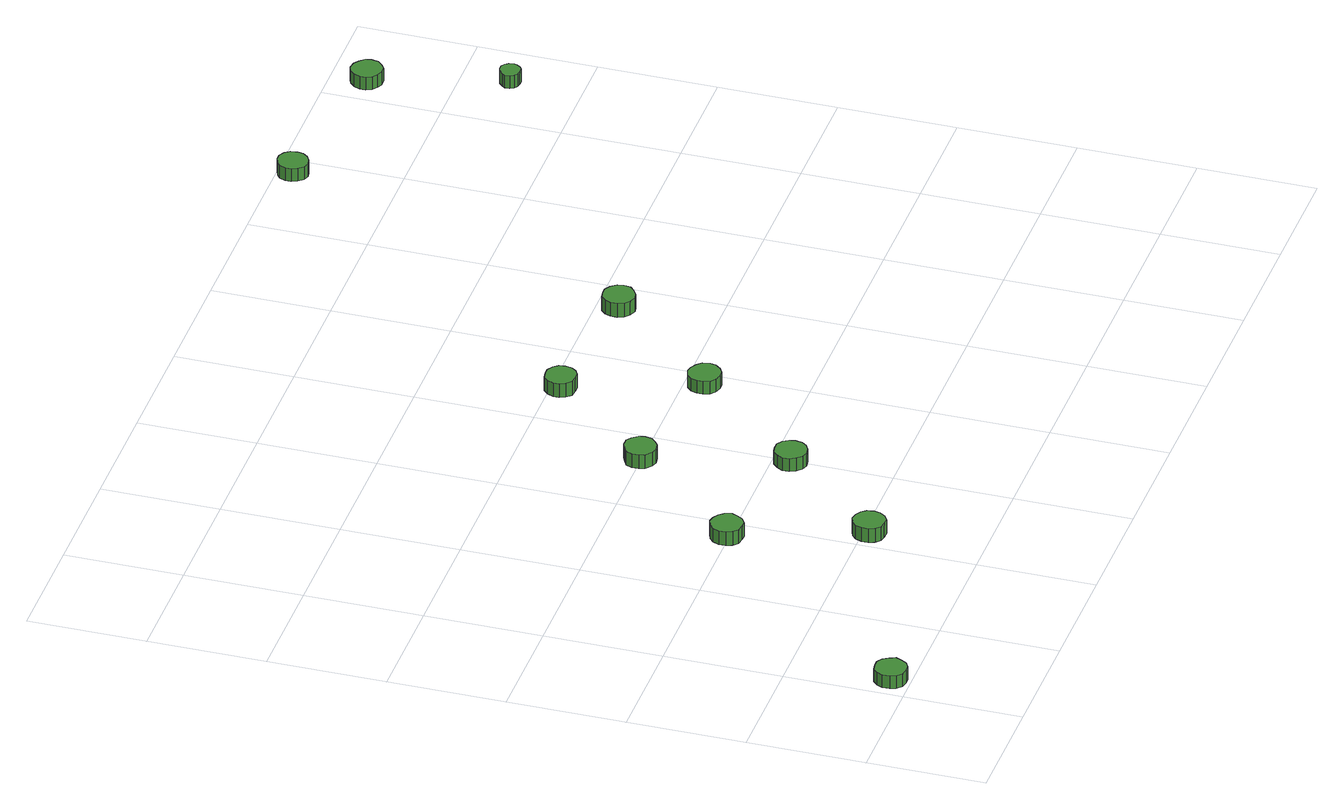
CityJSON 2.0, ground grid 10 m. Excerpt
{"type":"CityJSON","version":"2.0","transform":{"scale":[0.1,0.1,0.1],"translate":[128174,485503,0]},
"CityObjects":{
"tree1":{"type":"SolitaryVegetationObject","attributes":{"function":"something"},"geometry":[{"type":"MultiSurface","lod":"1","boundaries":[[[0,1,2,3,4,5,6,7,8,9,10,11,12,13,14]],[[15,16,17,18,19,20,21,22,23,24,25,26,27,28,29]],[[0,29,28,1]],[[1,28,27,2]],[[2,27,26,3]],[[3,26,25,4]],[[4,25,24,5]],[[5,24,23,6]],[[6,23,22,7]],[[7,22,21,8]],[[8,21,20,9]],[[9,20,19,10]],[[10,19,18,11]],[[11,18,17,12]],[[12,17,16,13]],[[13,16,15,14]],[[14,15,29,0]]]}]},
"tree2":{"type":"SolitaryVegetationObject","attributes":{"function":"something"},"geometry":[{"type":"MultiSurface","lod":"1","boundaries":[[[30,31,32,33,34,35,36,37,38,39,40,41,42,43,44]],[[45,46,47,48,49,50,51,52,53,54,55,56,57,58,59]],[[30,59,58,31]],[[31,58,57,32]],[[32,57,56,33]],[[33,56,55,34]],[[34,55,54,35]],[[35,54,53,36]],[[36,53,52,37]],[[37,52,51,38]],[[38,51,50,39]],[[39,50,49,40]],[[40,49,48,41]],[[41,48,47,42]],[[42,47,46,43]],[[43,46,45,44]],[[44,45,59,30]]]}]},
"tree3":{"type":"SolitaryVegetationObject","attributes":{"function":"something"},"geometry":[{"type":"MultiSurface","lod":"1","boundaries":[[[60,61,62,63,64,65,66,67,68,69,70,71,72,73,74]],[[75,76,77,78,79,80,81,82,83,84,85,86,87,88,89]],[[60,89,88,61]],[[61,88,87,62]],[[62,87,86,63]],[[63,86,85,64]],[[64,85,84,65]],[[65,84,83,66]],[[66,83,82,67]],[[67,82,81,68]],[[68,81,80,69]],[[69,80,79,70]],[[70,79,78,71]],[[71,78,77,72]],[[72,77,76,73]],[[73,76,75,74]],[[74,75,89,60]]]}]},
"tree4":{"type":"SolitaryVegetationObject","attributes":{"function":"something"},"geometry":[{"type":"MultiSurface","lod":"1","boundaries":[[[90,91,92,93,94,95,96,97,98,99,100,101,102,103,104]],[[105,106,107,108,109,110,111,112,113,114,115,116,117,118,119]],[[90,119,118,91]],[[91,118,117,92]],[[92,117,116,93]],[[93,116,115,94]],[[94,115,114,95]],[[95,114,113,96]],[[96,113,112,97]],[[97,112,111,98]],[[98,111,110,99]],[[99,110,109,100]],[[100,109,108,101]],[[101,108,107,102]],[[102,107,106,103]],[[103,106,105,104]],[[104,105,119,90]]]}]},
"tree5":{"type":"SolitaryVegetationObject","attributes":{"function":"something"},"geometry":[{"type":"MultiSurface","lod":"1","boundaries":[[[120,121,122,123,124,125,126,127,128,129,130,131,132,133,134]],[[135,136,137,138,139,140,141,142,143,144,145,146,147,148,149]],[[120,149,148,121]],[[121,148,147,122]],[[122,147,146,123]],[[123,146,145,124]],[[124,145,144,125]],[[125,144,143,126]],[[126,143,142,127]],[[127,142,141,128]],[[128,141,140,129]],[[129,140,139,130]],[[130,139,138,131]],[[131,138,137,132]],[[132,137,136,133]],[[133,136,135,134]],[[134,135,149,120]]]}]},
"tree6":{"type":"SolitaryVegetationObject","attributes":{"function":"something"},"geometry":[{"type":"MultiSurface","lod":"1","boundaries":[[[150,151,152,153,154,155,156,157,158,159,160,161,162,163,164]],[[165,166,167,168,169,170,171,172,173,174,175,176,177,178,179]],[[150,179,178,151]],[[151,178,177,152]],[[152,177,176,153]],[[153,176,175,154]],[[154,175,174,155]],[[155,174,173,156]],[[156,173,172,157]],[[157,172,171,158]],[[158,171,170,159]],[[159,170,169,160]],[[160,169,168,161]],[[161,168,167,162]],[[162,167,166,163]],[[163,166,165,164]],[[164,165,179,150]]]}]},
"tree7":{"type":"SolitaryVegetationObject","attributes":{"function":"something"},"geometry":[{"type":"MultiSurface","lod":"1","boundaries":[[[180,181,182,183,184,185,186,187,188,189,190,191,192,193,194]],[[195,196,197,198,199,200,201,202,203,204,205,206,207,208,209]],[[180,209,208,181]],[[181,208,207,182]],[[182,207,206,183]],[[183,206,205,184]],[[184,205,204,185]],[[185,204,203,186]],[[186,203,202,187]],[[187,202,201,188]],[[188,201,200,189]],[[189,200,199,190]],[[190,199,198,191]],[[191,198,197,192]],[[192,197,196,193]],[[193,196,195,194]],[[194,195,209,180]]]}]},
"tree8":{"type":"SolitaryVegetationObject","attributes":{"function":"something"},"geometry":[{"type":"MultiSurface","lod":"1","boundaries":[[[210,211,212,213,214,215,216,217,218,219,220,221,222,223,224]],[[225,226,227,228,229,230,231,232,233,234,235,236,237,238,239]],[[210,239,238,211]],[[211,238,237,212]],[[212,237,236,213]],[[213,236,235,214]],[[214,235,234,215]],[[215,234,233,216]],[[216,233,232,217]],[[217,232,231,218]],[[218,231,230,219]],[[219,230,229,220]],[[220,229,228,221]],[[221,228,227,222]],[[222,227,226,223]],[[223,226,225,224]],[[224,225,239,210]]]}]},
"tree9":{"type":"SolitaryVegetationObject","attributes":{"function":"something"},"geometry":[{"type":"MultiSurface","lod":"1","boundaries":[[[240,241,242,243,244,245,246,247,248,249,250,251,252,253,254]],[[255,256,257,258,259,260,261,262,263,264,265,266,267,268,269]],[[240,269,268,241]],[[241,268,267,242]],[[242,267,266,243]],[[243,266,265,244]],[[244,265,264,245]],[[245,264,263,246]],[[246,263,262,247]],[[247,262,261,248]],[[248,261,260,249]],[[249,260,259,250]],[[250,259,258,251]],[[251,258,257,252]],[[252,257,256,253]],[[253,256,255,254]],[[254,255,269,240]]]}]},
"tree10":{"type":"SolitaryVegetationObject","attributes":{"function":"something"},"geometry":[{"type":"MultiSurface","lod":"1","boundaries":[[[270,271,272,273,274,275,276,277,278,279,280,281,282,283,284]],[[285,286,287,288,289,290,291,292,293,294,295,296,297,298,299]],[[270,299,298,271]],[[271,298,297,272]],[[272,297,296,273]],[[273,296,295,274]],[[274,295,294,275]],[[275,294,293,276]],[[276,293,292,277]],[[277,292,291,278]],[[278,291,290,279]],[[279,290,289,280]],[[280,289,288,281]],[[281,288,287,282]],[[282,287,286,283]],[[283,286,285,284]],[[284,285,299,270]]]}]},
"tree11":{"type":"SolitaryVegetationObject","attributes":{"function":"something"},"geometry":[{"type":"MultiSurface","lod":"1","boundaries":[[[300,301,302,303,304,305,306,307,308,309,310,311,312,313,314]],[[315,316,317,318,319,320,321,322,323,324,325,326,327,328,329]],[[300,329,328,301]],[[301,328,327,302]],[[302,327,326,303]],[[303,326,325,304]],[[304,325,324,305]],[[305,324,323,306]],[[306,323,322,307]],[[307,322,321,308]],[[308,321,320,309]],[[309,320,319,310]],[[310,319,318,311]],[[311,318,317,312]],[[312,317,316,313]],[[313,316,315,314]],[[314,315,329,300]]]}]}
},
"vertices":[
[30,15,20],[28,20,20],[25,25,20],[20,28,20],[15,28,20],[9,27,20],[5,23,20],[3,18,20],[3,12,20],[5,7,20],[9,3,20],[15,2,20],[20,2,20],[25,5,20],[28,10,20],[28,10,8],[25,5,8],[20,2,8],[15,2,8],[9,3,8],[5,7,8],[3,12,8],[3,18,8],[5,23,8],[9,27,8],[15,28,8],[20,28,8],[25,25,8],[28,20,8],[30,15,8],
[194,202,18],[192,208,18],[189,212,18],[184,215,18],[179,216,18],[173,214,18],[169,210,18],[167,205,18],[167,199,18],[169,194,18],[173,190,18],[179,189,18],[184,189,18],[189,192,18],[192,197,18],[192,197,5],[189,192,5],[184,189,5],[179,189,5],[173,190,5],[169,194,5],[167,199,5],[167,205,5],[169,210,5],[173,214,5],[179,216,5],[184,215,5],[189,212,5],[192,208,5],[194,202,5],
[232,95,17],[231,101,17],[228,105,17],[223,108,17],[217,109,17],[212,107,17],[208,103,17],[206,98,17],[206,92,17],[208,87,17],[212,83,17],[217,82,17],[223,82,17],[228,85,17],[231,90,17],[231,90,4],[228,85,4],[223,82,4],[217,82,4],[212,83,4],[208,87,4],[206,92,4],[206,98,4],[208,103,4],[212,107,4],[217,109,4],[223,108,4],[228,105,4],[231,101,4],[232,95,4],
[311,185,17],[310,190,17],[307,195,17],[302,198,17],[296,198,17],[291,197,17],[287,193,17],[284,188,17],[284,182,17],[287,177,17],[291,173,17],[296,171,17],[302,172,17],[307,175,17],[310,179,17],[310,179,5],[307,175,5],[302,172,5],[296,171,5],[291,173,5],[287,177,5],[284,182,5],[284,188,5],[287,193,5],[291,197,5],[296,198,5],[302,198,5],[307,195,5],[310,190,5],[311,185,5],
[280,301,18],[279,306,18],[275,311,18],[271,314,18],[265,314,18],[260,312,18],[255,309,18],[253,304,18],[253,298,18],[255,293,18],[260,289,18],[265,287,18],[271,288,18],[275,291,18],[279,295,18],[279,295,5],[275,291,5],[271,288,5],[265,287,5],[260,289,5],[255,293,5],[253,298,5],[253,304,5],[255,309,5],[260,312,5],[265,314,5],[271,314,5],[275,311,5],[279,306,5],[280,301,5],
[359,392,18],[358,397,18],[355,401,18],[350,404,18],[345,404,18],[339,403,18],[335,399,18],[333,394,18],[333,389,18],[335,384,18],[339,380,18],[345,379,18],[350,379,18],[355,382,18],[358,386,18],[358,386,5],[355,382,5],[350,379,5],[345,379,5],[339,380,5],[335,384,5],[333,389,5],[333,394,5],[335,399,5],[339,403,5],[345,404,5],[350,404,5],[355,401,5],[358,397,5],[359,392,5],
[398,283,17],[397,289,17],[393,293,17],[388,296,17],[383,297,17],[377,295,17],[373,291,17],[371,286,17],[371,281,17],[373,275,17],[377,272,17],[383,270,17],[388,270,17],[393,273,17],[397,278,17],[397,278,5],[393,273,5],[388,270,5],[383,270,5],[377,272,5],[373,275,5],[371,281,5],[371,286,5],[373,291,5],[377,295,5],[383,297,5],[388,296,5],[393,293,5],[397,289,5],[398,283,5],
[483,381,19],[482,386,19],[478,391,19],[473,394,19],[468,394,19],[462,393,19],[458,389,19],[456,384,19],[456,378,19],[458,373,19],[462,369,19],[468,367,19],[473,368,19],[478,371,19],[482,375,19],[482,375,6],[478,371,6],[473,368,6],[468,367,6],[462,369,6],[458,373,6],[456,378,6],[456,384,6],[458,389,6],[462,393,6],[468,394,6],[473,394,6],[478,391,6],[482,386,6],[483,381,6],
[591,686,19],[590,692,19],[587,696,19],[582,699,19],[577,699,19],[572,697,19],[568,694,19],[566,689,19],[566,684,19],[568,679,19],[572,675,19],[577,673,19],[582,674,19],[587,677,19],[590,681,19],[590,681,7],[587,677,7],[582,674,7],[577,673,7],[572,675,7],[568,679,7],[566,684,7],[566,689,7],[568,694,7],[572,697,7],[577,699,7],[582,699,7],[587,696,7],[590,692,7],[591,686,7],
[755,556,25],[754,560,25],[752,563,25],[749,565,25],[745,565,25],[742,564,25],[739,561,25],[737,558,25],[737,554,25],[739,551,25],[742,549,25],[745,548,25],[749,548,25],[752,550,25],[754,553,25],[754,553,13],[752,550,13],[749,548,13],[745,548,13],[742,549,13],[739,551,13],[737,554,13],[737,558,13],[739,561,13],[742,564,13],[745,565,13],[749,565,13],[752,563,13],[754,560,13],[755,556,13],
[736,669,19],[735,674,19],[731,678,19],[727,681,19],[721,682,19],[716,680,19],[712,676,19],[710,671,19],[710,666,19],[712,661,19],[716,658,19],[721,656,19],[727,656,19],[731,659,19],[735,663,19],[735,663,7],[731,659,7],[727,656,7],[721,656,7],[716,658,7],[712,661,7],[710,666,7],[710,671,7],[712,676,7],[716,680,7],[721,682,7],[727,681,7],[731,678,7],[735,674,7],[736,669,7]
]}
